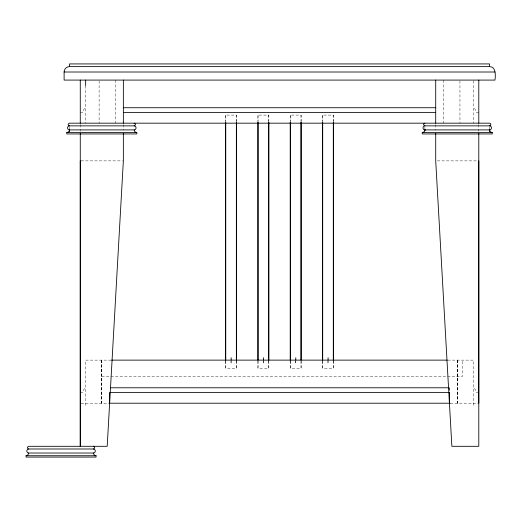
<?xml version="1.0" encoding="UTF-8"?>
<svg xmlns="http://www.w3.org/2000/svg" width="521" height="521" viewBox="0 0 521 521"><rect width="100%" height="100%" fill="white"/><g stroke="black" fill="none" stroke-linecap="round" stroke-linejoin="round"><path stroke-width="0.39" stroke-dasharray="2.6 1.95" d="M80.267 112.36L82.963 112.36A5.386 5.386 0 0 1 85.652 107.697M478.792 112.399L476.103 112.399A5.386 5.386 0 0 0 473.407 107.736M81.061 160.872L122.552 160.872M437.308 160.872L478.004 160.872M111.11 360.128L85.652 360.128L85.652 405.371M447.747 360.128L473.407 360.128L473.407 405.371M101.81 376.286L462.635 376.286L462.635 360.128M80.267 392.443L82.963 392.443A5.386 5.386 0 0 1 85.652 387.78M478.792 392.443L476.103 392.443A5.386 5.386 0 0 0 473.407 387.78M81.035 403.215L108.062 403.215M450.352 403.215L478.024 403.215M489.564 127.02L489.564 129.325M478.792 124.519L478.792 131.357M473.407 80.768L473.407 123.171M459.945 80.898L459.945 123.171M457.672 360.128L457.672 403.215M457.503 360.128L457.503 403.215M457.249 360.128L457.249 403.215M449.59 387.78L449.59 390.385M449.428 387.78L449.428 390.385M443.788 80.084L443.788 123.171M435.712 124.519L435.712 130.172M424.941 127.02L424.941 129.325M333.466 121.601L333.466 115.089L322.532 115.089L322.532 121.601M333.466 360.884L333.466 368.21L322.532 368.21L322.532 360.884M333.303 115.089L333.303 121.601M333.303 360.884L333.303 368.21M328.08 360.838L328.08 362.968M327.917 360.838L327.917 362.968M322.694 115.089L322.694 121.601M322.694 360.884L322.694 368.21M301.158 121.601L301.158 115.089L290.217 115.089L290.217 121.601M301.158 360.884L301.158 368.21L290.217 368.21L290.217 360.884M300.988 115.089L300.988 121.601M300.988 360.884L300.988 368.21M295.772 360.838L295.772 362.968M295.602 360.838L295.602 362.968M290.386 115.089L290.386 121.601M290.386 360.884L290.386 368.21M268.843 121.601L268.843 115.089L257.908 115.089L257.908 121.601M268.843 360.884L268.843 368.21L257.908 368.21L257.908 360.884M268.68 115.089L268.68 121.601M268.68 360.884L268.68 368.21M263.457 360.838L263.457 362.968M263.294 360.838L263.294 362.968M258.071 115.089L258.071 121.601M258.071 360.884L258.071 368.21M236.527 121.601L236.527 115.089L225.593 115.089L225.593 121.601M236.527 360.884L236.527 368.21L225.593 368.21L225.593 360.884M236.365 115.089L236.365 121.601M236.365 360.884L236.365 368.21M231.142 360.838L231.142 362.968M230.979 360.838L230.979 362.968M225.756 115.089L225.756 121.601M225.756 360.884L225.756 368.21M123.353 124.519L123.353 130.172M115.271 80.084L115.271 123.171M101.81 360.128L101.81 403.215M101.556 360.128L101.556 403.215M101.393 360.128L101.393 403.215M99.114 80.898L99.114 123.171M85.652 85.776L85.652 123.132M80.267 124.519L80.267 131.357M69.495 127.02L69.495 129.325"/><path stroke-width="0.78" d="M80.267 160.872L80.267 446.302L80.267 133.402M109.631 403.215L109.631 392.443L449.59 392.443L449.59 403.215M478.792 403.215L478.792 160.872M28.74 453.029L27.952 454.937L26.05 455.725L26.05 457.073L96.059 457.073L96.059 455.725L94.158 454.937L93.37 453.029L28.74 453.029C26.148 453.127 26.148 448.894 28.74 448.991L93.37 448.991C95.962 448.894 95.962 453.127 93.37 453.029M64.109 72.009C64.05 69.13 66.616 66.564 69.495 66.623L489.564 66.623C496.22 66.74 495.569 75.747 494.95 80.084L64.109 80.084L64.109 72.009L494.95 72.009M69.495 129.905L68.707 131.806L66.805 132.594L66.805 133.943L136.815 133.943L136.815 132.594L134.913 131.806L134.125 129.905L69.495 129.905C66.903 130.003 66.903 125.763 69.495 125.861L134.125 125.861C136.717 125.763 136.717 130.003 134.125 129.905M424.941 129.905L424.153 131.806L422.244 132.594L422.244 133.943L492.26 133.943L492.26 132.594L490.352 131.806L489.564 129.905L424.941 129.905C422.342 130.003 422.342 125.763 424.941 125.861L489.564 125.861C492.156 125.763 492.156 130.003 489.564 129.905M134.125 125.861L134.796 125.685L135.467 124.519L134.796 123.353L134.125 123.171M424.941 123.171L423.775 123.842L423.593 124.519L424.263 125.685L424.941 125.861M489.564 125.861L490.235 125.685L490.912 124.519L490.235 123.353L489.564 123.171L69.495 123.171L68.329 123.842L68.153 124.519L68.824 125.685L69.495 125.861M93.37 448.991L94.041 448.809L94.718 447.643L94.041 446.477L93.37 446.302M123.353 107.736L435.712 107.736M123.353 112.399L435.712 112.399M66.805 132.594L136.815 132.594M422.244 132.594L492.26 132.594M111.559 360.128L447.194 360.128M110.445 387.78L448.776 387.78M108.876 403.215L450.19 403.215M26.05 455.725L96.059 455.725M28.74 448.991L28.069 448.809L27.398 447.643L28.069 446.477L28.74 446.302L107.196 446.302L123.353 160.872L123.353 133.402M489.564 66.623L489.564 63.927L69.495 63.927L69.495 66.623M489.564 129.325L489.564 131.631M478.792 80.084L478.792 123.216M478.792 133.402L478.792 446.302L451.863 446.302L435.712 160.872L435.712 133.402M435.712 80.084L435.712 123.171M424.941 129.325L424.941 130.862M333.466 122.415L333.466 360.07M333.303 122.415L333.303 360.07M328.08 357.68L328.08 360.128M322.694 122.415L322.694 360.07M322.532 122.415L322.532 360.07M301.158 122.415L301.158 360.07M300.988 122.415L300.988 360.07M295.772 357.68L295.772 360.128M290.386 122.415L290.386 360.07M290.217 122.415L290.217 360.07M268.843 122.415L268.843 360.07M268.68 122.415L268.68 360.07M263.457 357.68L263.457 360.128M258.071 122.415L258.071 360.07M257.908 122.415L257.908 360.07M236.527 122.415L236.527 360.07M236.365 122.415L236.365 360.07M231.142 357.68L231.142 360.128M225.756 122.415L225.756 360.07M225.593 122.415L225.593 360.07M123.353 80.084L123.353 123.171M85.652 80.084L85.652 85.548M80.267 80.084L80.267 123.216M69.495 129.325L69.495 131.631"/></g></svg>
